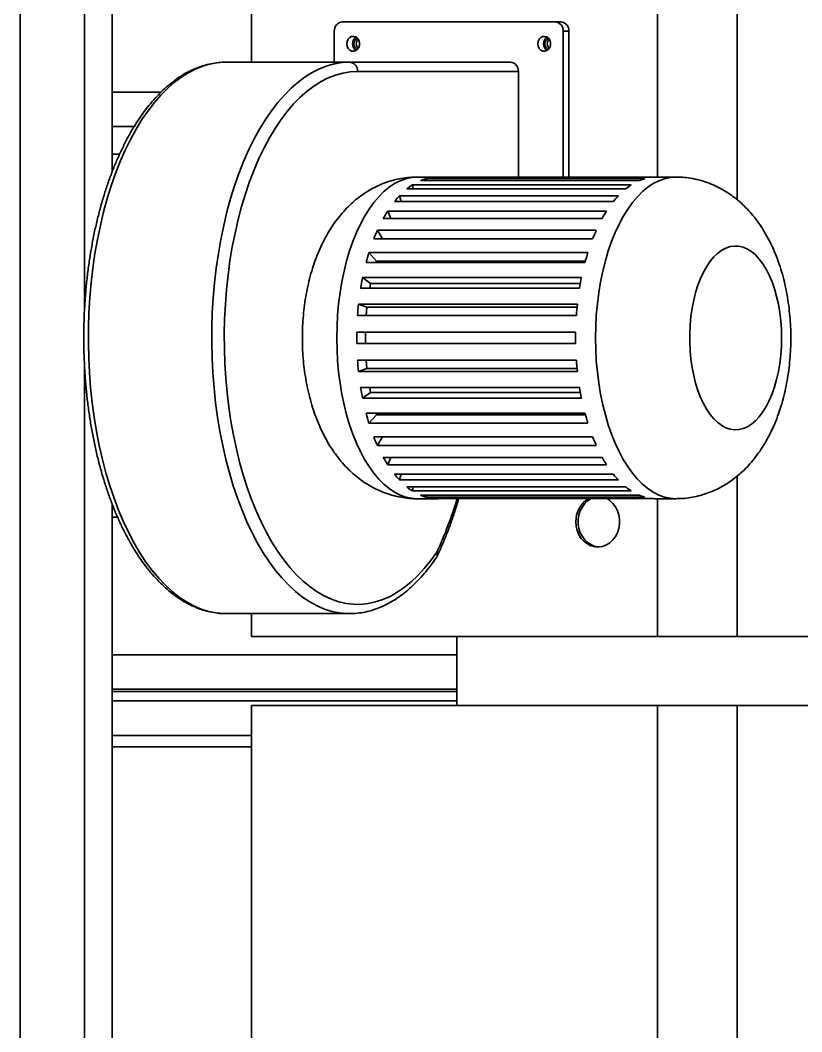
# Model space of a CAD drawing. Header units: millimetres. Extents: x -1052 to 3351, y 0 to 2015.
# Drawn here: x -368.07 to -363.04, y 1708.83 to 1715.34 of the extents above; entities that cross this region are included whole.
import ezdxf

# ---------------------------------------------------------------- set-up
doc = ezdxf.new("R2010")
doc.units = ezdxf.units.MM

msp = doc.modelspace()

# ---------------------------------------------------------------- linework, layer by layer
at = {"color": 7, "linetype": 'Continuous', "lineweight": 35}
for p, q in [((-368.0697, 1711.6371), (-368.0697, 1720.808)), ((-368.0697, 1711.6371), (-368.0697, 1720.808)), ((-367.6555, 1713.4831), (-367.6555, 1719.7642)), ((-367.6555, 1713.4831), (-367.6555, 1719.7642)), ((-367.478, 1714.6567), (-367.478, 1718.8837)), ((-367.478, 1714.6567), (-367.478, 1718.8837)), ((-366.5807, 1715.0709), (-366.5807, 1717.5855)), ((-366.5807, 1715.0709), (-366.5807, 1717.5855)), ((-363.9674, 1714.3313), (-363.9674, 1717.5855)), ((-363.9674, 1714.3313), (-363.9674, 1717.5855)), ((-363.4548, 1714.1858), (-363.4548, 1717.5855)), ((-363.4548, 1714.1858), (-363.4548, 1717.5855)), ((-365.9963, 1715.3297), (-364.6257, 1715.3297)), ((-365.9963, 1715.3297), (-364.6257, 1715.3297)), ((-364.6257, 1715.3297), (-364.5887, 1715.3297)), ((-364.6257, 1715.3297), (-364.5887, 1715.3297)), ((-366.0476, 1715.0709), (-366.0476, 1715.2706)), ((-366.0476, 1715.0709), (-366.0476, 1715.2706)), ((-364.5374, 1715.2706), (-364.5744, 1715.2706)), ((-364.5744, 1715.2706), (-364.5744, 1714.3306)), ((-364.5374, 1715.2706), (-364.5744, 1715.2706)), ((-364.5744, 1715.2706), (-364.5744, 1714.3306)), ((-364.5374, 1715.2706), (-364.5374, 1714.3306)), ((-364.5374, 1715.2706), (-364.5374, 1714.3306)), ((-366.7435, 1715.0709), (-365.9493, 1715.0709)), ((-366.7435, 1715.0709), (-365.9493, 1715.0709)), ((-365.9493, 1715.0709), (-364.9139, 1715.0709)), ((-365.9493, 1715.0709), (-364.9139, 1715.0709)), ((-364.8627, 1715.0117), (-365.8981, 1715.0117)), ((-364.8627, 1715.0117), (-365.8981, 1715.0117)), ((-364.8627, 1714.3306), (-364.8627, 1715.0117)), ((-364.8627, 1714.3306), (-364.8627, 1715.0117)), ((-367.478, 1714.8786), (-367.1621, 1714.8786)), ((-367.478, 1714.8786), (-367.1621, 1714.8786)), ((-367.336, 1714.6567), (-367.478, 1714.6567)), ((-367.478, 1714.6567), (-367.478, 1714.4792)), ((-367.336, 1714.6567), (-367.478, 1714.6567)), ((-367.478, 1714.6567), (-367.478, 1714.4792)), ((-367.478, 1714.4792), (-367.478, 1714.3644)), ((-367.4298, 1714.4792), (-367.478, 1714.4792)), ((-367.478, 1714.4792), (-367.478, 1714.3644)), ((-367.4298, 1714.4792), (-367.478, 1714.4792)), ((-365.3857, 1714.3313), (-365.5138, 1714.3313)), ((-365.3857, 1714.3313), (-365.5138, 1714.3313)), ((-364.0846, 1714.3085), (-365.4937, 1714.3085)), ((-364.0846, 1714.3085), (-365.4937, 1714.3085)), ((-365.4573, 1714.3213), (-364.0482, 1714.3213)), ((-365.4562, 1714.3085), (-365.4573, 1714.3213)), ((-365.4573, 1714.3213), (-364.0482, 1714.3213)), ((-365.4562, 1714.3085), (-365.4573, 1714.3213)), ((-363.9951, 1714.3306), (-365.4042, 1714.3306)), ((-363.9951, 1714.3306), (-365.4042, 1714.3306)), ((-363.8485, 1714.3313), (-363.9766, 1714.3313)), ((-363.8485, 1714.3313), (-363.9766, 1714.3313)), ((-364.1709, 1714.2556), (-365.58, 1714.2556)), ((-364.1709, 1714.2556), (-365.58, 1714.2556)), ((-365.5453, 1714.2809), (-364.1362, 1714.2809)), ((-365.5407, 1714.2556), (-365.5453, 1714.2809)), ((-365.5453, 1714.2809), (-364.1362, 1714.2809)), ((-365.5407, 1714.2556), (-365.5453, 1714.2809)), ((-365.6284, 1714.2105), (-364.2192, 1714.2105)), ((-365.6177, 1714.1735), (-365.6284, 1714.2105)), ((-365.6284, 1714.2105), (-364.2192, 1714.2105)), ((-365.6177, 1714.1735), (-365.6284, 1714.2105)), ((-365.7041, 1714.1123), (-364.295, 1714.1123)), ((-365.6841, 1714.0648), (-365.7041, 1714.1123)), ((-365.7041, 1714.1123), (-364.295, 1714.1123)), ((-365.6841, 1714.0648), (-365.7041, 1714.1123)), ((-364.2513, 1714.1735), (-365.6604, 1714.1735)), ((-364.2513, 1714.1735), (-365.6604, 1714.1735)), ((-364.3233, 1714.0648), (-365.7324, 1714.0648)), ((-364.3233, 1714.0648), (-365.7324, 1714.0648)), ((-365.7701, 1713.9893), (-364.361, 1713.9893)), ((-365.7364, 1713.9327), (-365.7701, 1713.9893)), ((-365.7701, 1713.9893), (-364.361, 1713.9893)), ((-365.7364, 1713.9327), (-365.7701, 1713.9893)), ((-364.3848, 1713.9327), (-365.7939, 1713.9327)), ((-364.3848, 1713.9327), (-365.7939, 1713.9327)), ((-365.8245, 1713.8453), (-364.4154, 1713.8453)), ((-365.7768, 1713.7901), (-365.8245, 1713.8453)), ((-365.8245, 1713.8453), (-364.4154, 1713.8453)), ((-365.7768, 1713.7901), (-365.8245, 1713.8453)), ((-365.7768, 1713.7901), (-365.7793, 1713.7812)), ((-365.7768, 1713.7901), (-365.7793, 1713.7812)), ((-364.4315, 1713.7901), (-365.7768, 1713.7901)), ((-364.4315, 1713.7901), (-365.7768, 1713.7901)), ((-364.4339, 1713.7812), (-365.843, 1713.7812)), ((-364.4339, 1713.7812), (-365.843, 1713.7812)), ((-365.8655, 1713.6845), (-364.4564, 1713.6845)), ((-365.8137, 1713.6468), (-365.8655, 1713.6845)), ((-365.8655, 1713.6845), (-364.4564, 1713.6845)), ((-365.8137, 1713.6468), (-365.8655, 1713.6845)), ((-364.4691, 1713.615), (-365.8782, 1713.615)), ((-364.4691, 1713.615), (-365.8782, 1713.615)), ((-365.8137, 1713.6468), (-365.8195, 1713.615)), ((-365.8137, 1713.6468), (-365.8195, 1713.615)), ((-364.4636, 1713.6468), (-365.8137, 1713.6468)), ((-364.4636, 1713.6468), (-365.8137, 1713.6468)), ((-365.892, 1713.512), (-364.4829, 1713.512)), ((-365.8377, 1713.4928), (-365.892, 1713.512)), ((-365.892, 1713.512), (-364.4829, 1713.512)), ((-365.8377, 1713.4928), (-365.892, 1713.512)), ((-365.8377, 1713.4928), (-365.8424, 1713.4391)), ((-365.8377, 1713.4928), (-365.8424, 1713.4391)), ((-364.4848, 1713.4928), (-365.8377, 1713.4928)), ((-364.4848, 1713.4928), (-365.8377, 1713.4928)), ((-364.4893, 1713.4391), (-365.8984, 1713.4391)), ((-364.4893, 1713.4391), (-365.8984, 1713.4391)), ((-365.9031, 1713.3328), (-364.494, 1713.3328)), ((-365.9031, 1713.3328), (-364.494, 1713.3328)), ((-365.8479, 1713.3328), (-365.8479, 1713.2589)), ((-365.8479, 1713.3328), (-365.8479, 1713.2589)), ((-364.494, 1713.2589), (-365.9031, 1713.2589)), ((-364.494, 1713.2589), (-365.9031, 1713.2589)), ((-365.8984, 1713.1526), (-364.4893, 1713.1526)), ((-365.8984, 1713.1526), (-364.4893, 1713.1526)), ((-365.8424, 1713.1526), (-365.8377, 1713.0989)), ((-365.8424, 1713.1526), (-365.8377, 1713.0989)), ((-367.6555, 1706.8268), (-367.6555, 1713.1079)), ((-367.6555, 1706.8268), (-367.6555, 1713.1079)), ((-365.8377, 1713.0989), (-365.892, 1713.0798)), ((-365.8377, 1713.0989), (-365.892, 1713.0798)), ((-364.4829, 1713.0798), (-365.892, 1713.0798)), ((-364.4829, 1713.0798), (-365.892, 1713.0798)), ((-365.8377, 1713.0989), (-364.4848, 1713.0989)), ((-365.8377, 1713.0989), (-364.4848, 1713.0989)), ((-365.8782, 1712.9767), (-364.4691, 1712.9767)), ((-365.8782, 1712.9767), (-364.4691, 1712.9767)), ((-365.8137, 1712.9449), (-365.8655, 1712.9072)), ((-365.8137, 1712.9449), (-365.8655, 1712.9072)), ((-365.8195, 1712.9767), (-365.8137, 1712.9449)), ((-365.8195, 1712.9767), (-365.8137, 1712.9449)), ((-365.8137, 1712.9449), (-364.4636, 1712.9449)), ((-365.8137, 1712.9449), (-364.4636, 1712.9449)), ((-364.4564, 1712.9072), (-365.8655, 1712.9072)), ((-364.4564, 1712.9072), (-365.8655, 1712.9072)), ((-365.843, 1712.8105), (-364.4339, 1712.8105)), ((-365.843, 1712.8105), (-364.4339, 1712.8105)), ((-365.7793, 1712.8105), (-365.7768, 1712.8016)), ((-365.7793, 1712.8105), (-365.7768, 1712.8016)), ((-365.7768, 1712.8016), (-365.8245, 1712.7464)), ((-365.7768, 1712.8016), (-365.8245, 1712.7464)), ((-364.4154, 1712.7464), (-365.8245, 1712.7464)), ((-364.4154, 1712.7464), (-365.8245, 1712.7464)), ((-365.7768, 1712.8016), (-364.4315, 1712.8016)), ((-365.7768, 1712.8016), (-364.4315, 1712.8016)), ((-365.7939, 1712.659), (-364.3848, 1712.659)), ((-365.7939, 1712.659), (-364.3848, 1712.659)), ((-365.7364, 1712.659), (-365.7701, 1712.6024)), ((-365.7364, 1712.659), (-365.7701, 1712.6024)), ((-364.361, 1712.6024), (-365.7701, 1712.6024)), ((-364.361, 1712.6024), (-365.7701, 1712.6024)), ((-365.7324, 1712.5269), (-364.3233, 1712.5269)), ((-365.7324, 1712.5269), (-364.3233, 1712.5269)), ((-365.6841, 1712.5269), (-365.7041, 1712.4794)), ((-365.6841, 1712.5269), (-365.7041, 1712.4794)), ((-364.295, 1712.4794), (-365.7041, 1712.4794)), ((-364.295, 1712.4794), (-365.7041, 1712.4794)), ((-365.6604, 1712.4182), (-364.2513, 1712.4182)), ((-365.6604, 1712.4182), (-364.2513, 1712.4182)), ((-365.6177, 1712.4182), (-365.6284, 1712.3812)), ((-365.6177, 1712.4182), (-365.6284, 1712.3812)), ((-364.2192, 1712.3812), (-365.6284, 1712.3812)), ((-364.2192, 1712.3812), (-365.6284, 1712.3812)), ((-363.4548, 1711.3729), (-363.4548, 1712.4059)), ((-363.4548, 1711.3729), (-363.4548, 1712.4059)), ((-365.58, 1712.3361), (-364.1709, 1712.3361)), ((-365.58, 1712.3361), (-364.1709, 1712.3361)), ((-365.5407, 1712.3361), (-365.5453, 1712.3108)), ((-365.5407, 1712.3361), (-365.5453, 1712.3108)), ((-364.1362, 1712.3108), (-365.5453, 1712.3108)), ((-364.1362, 1712.3108), (-365.5453, 1712.3108)), ((-367.478, 1707.708), (-367.478, 1712.2274)), ((-367.478, 1707.708), (-367.478, 1712.2274)), ((-365.5138, 1712.2604), (-365.3857, 1712.2604)), ((-365.5138, 1712.2604), (-365.3857, 1712.2604)), ((-365.4937, 1712.2832), (-364.0846, 1712.2832)), ((-365.4937, 1712.2832), (-364.0846, 1712.2832)), ((-365.4562, 1712.2832), (-365.4573, 1712.2704)), ((-365.4562, 1712.2832), (-365.4573, 1712.2704)), ((-364.0482, 1712.2704), (-365.4573, 1712.2704)), ((-364.0482, 1712.2704), (-365.4573, 1712.2704)), ((-365.4042, 1712.2611), (-363.9951, 1712.2611)), ((-365.4042, 1712.2611), (-363.9951, 1712.2611)), ((-363.9766, 1712.2604), (-363.8485, 1712.2604)), ((-363.9766, 1712.2604), (-363.8485, 1712.2604)), ((-363.9674, 1711.3729), (-363.9674, 1712.2604)), ((-363.9674, 1711.3729), (-363.9674, 1712.2604)), ((-367.4431, 1712.1421), (-367.478, 1712.1421)), ((-367.4431, 1712.1421), (-367.478, 1712.1421)), ((-368.0697, 1699.7835), (-368.0697, 1711.6371)), ((-368.0697, 1699.7835), (-368.0697, 1711.6371)), ((-366.7435, 1711.5208), (-365.9493, 1711.5208)), ((-366.7435, 1711.5208), (-365.9493, 1711.5208)), ((-366.5807, 1711.3729), (-366.5807, 1711.5208)), ((-366.5807, 1711.3729), (-366.5807, 1711.5208)), ((-363.9674, 1711.3729), (-366.5807, 1711.3729)), ((-363.9674, 1711.3729), (-366.5807, 1711.3729)), ((-365.2592, 1711.3729), (-365.2592, 1710.9292)), ((-365.2592, 1711.3729), (-365.2592, 1710.9292)), ((-363.4548, 1711.3729), (-363.9674, 1711.3729)), ((-363.4548, 1711.3729), (-363.9674, 1711.3729)), ((-361.9845, 1711.3729), (-363.4548, 1711.3729)), ((-361.9845, 1711.3729), (-363.4548, 1711.3729)), ((-365.2592, 1711.2546), (-367.478, 1711.2546)), ((-365.2592, 1711.2546), (-367.478, 1711.2546)), ((-365.2592, 1711.0342), (-367.478, 1711.0342)), ((-365.2592, 1711.0342), (-367.478, 1711.0342)), ((-365.2592, 1711.0194), (-367.478, 1711.0194)), ((-365.2592, 1711.0194), (-367.478, 1711.0194)), ((-365.2592, 1710.9587), (-367.478, 1710.9587)), ((-365.2592, 1710.9587), (-367.478, 1710.9587)), ((-366.5807, 1708.4146), (-366.5807, 1710.9292)), ((-366.5807, 1710.9292), (-363.9674, 1710.9292)), ((-366.5807, 1708.4146), (-366.5807, 1710.9292)), ((-366.5807, 1710.9292), (-363.9674, 1710.9292)), ((-363.9674, 1707.675), (-363.9674, 1710.9292)), ((-363.9674, 1710.9292), (-363.4548, 1710.9292)), ((-363.9674, 1707.675), (-363.9674, 1710.9292)), ((-363.9674, 1710.9292), (-363.4548, 1710.9292)), ((-363.4548, 1707.5295), (-363.4548, 1710.9292)), ((-363.4548, 1710.9292), (-361.9845, 1710.9292)), ((-363.4548, 1707.5295), (-363.4548, 1710.9292)), ((-363.4548, 1710.9292), (-361.9845, 1710.9292)), ((-366.5807, 1710.7369), (-367.478, 1710.7369)), ((-366.5807, 1710.7369), (-367.478, 1710.7369)), ((-366.5807, 1710.6629), (-367.478, 1710.6629)), ((-366.5807, 1710.6629), (-367.478, 1710.6629))]:
    msp.add_line(p, q, dxfattribs=at)
for points in [[(-365.9675, 1715.1892), (-365.9653, 1715.2048), (-365.9587, 1715.2187), (-365.9487, 1715.2295), (-365.9361, 1715.2358), (-365.9225, 1715.2371), (-365.9092, 1715.2332), (-365.8977, 1715.2246), (-365.8893, 1715.2121), (-365.8848, 1715.1971), (-365.8848, 1715.1813), (-365.8893, 1715.1663), (-365.8977, 1715.1538), (-365.9092, 1715.1452), (-365.9225, 1715.1413), (-365.9361, 1715.1426), (-365.9487, 1715.149), (-365.9587, 1715.1597), (-365.9653, 1715.1736), (-365.9675, 1715.1892)], [(-365.9675, 1715.1892), (-365.9653, 1715.2048), (-365.9587, 1715.2187), (-365.9487, 1715.2295), (-365.9361, 1715.2358), (-365.9225, 1715.2371), (-365.9092, 1715.2332), (-365.8977, 1715.2246), (-365.8893, 1715.2121), (-365.8848, 1715.1971), (-365.8848, 1715.1813), (-365.8893, 1715.1663), (-365.8977, 1715.1538), (-365.9092, 1715.1452), (-365.9225, 1715.1413), (-365.9361, 1715.1426), (-365.9487, 1715.149), (-365.9587, 1715.1597), (-365.9653, 1715.1736), (-365.9675, 1715.1892)], [(-364.7378, 1715.1892), (-364.7355, 1715.2048), (-364.729, 1715.2187), (-364.7189, 1715.2295), (-364.7063, 1715.2358), (-364.6927, 1715.2371), (-364.6794, 1715.2332), (-364.6679, 1715.2246), (-364.6595, 1715.2121), (-364.6551, 1715.1971), (-364.6551, 1715.1813), (-364.6595, 1715.1663), (-364.6679, 1715.1538), (-364.6794, 1715.1452), (-364.6927, 1715.1413), (-364.7063, 1715.1426), (-364.7189, 1715.149), (-364.729, 1715.1597), (-364.7355, 1715.1736), (-364.7378, 1715.1892)], [(-364.7378, 1715.1892), (-364.7355, 1715.2048), (-364.729, 1715.2187), (-364.7189, 1715.2295), (-364.7063, 1715.2358), (-364.6927, 1715.2371), (-364.6794, 1715.2332), (-364.6679, 1715.2246), (-364.6595, 1715.2121), (-364.6551, 1715.1971), (-364.6551, 1715.1813), (-364.6595, 1715.1663), (-364.6679, 1715.1538), (-364.6794, 1715.1452), (-364.6927, 1715.1413), (-364.7063, 1715.1426), (-364.7189, 1715.149), (-364.729, 1715.1597), (-364.7355, 1715.1736), (-364.7378, 1715.1892)], [(-366.7435, 1715.0709), (-366.7921, 1715.0682), (-366.8406, 1715.0602), (-366.8888, 1715.047), (-366.9365, 1715.0284), (-366.9836, 1715.0047), (-367.0301, 1714.9758), (-367.0756, 1714.9419), (-367.1202, 1714.9031), (-367.1636, 1714.8594), (-367.2058, 1714.8111), (-367.2466, 1714.7582), (-367.2859, 1714.7009), (-367.3236, 1714.6394), (-367.3595, 1714.5738), (-367.3935, 1714.5045), (-367.4257, 1714.4315), (-367.4557, 1714.3551), (-367.4837, 1714.2755), (-367.5094, 1714.1929), (-367.5328, 1714.1077), (-367.5538, 1714.0201), (-367.5724, 1713.9302), (-367.5886, 1713.8385), (-367.6022, 1713.7452), (-367.6132, 1713.6504), (-367.6216, 1713.5547), (-367.6273, 1713.4581), (-367.6305, 1713.3611), (-367.6309, 1713.2639), (-367.6287, 1713.1667), (-367.6238, 1713.07), (-367.6163, 1712.9739), (-367.6062, 1712.8788), (-367.5935, 1712.7849), (-367.5782, 1712.6926), (-367.5605, 1712.6021), (-367.5402, 1712.5137), (-367.5176, 1712.4276), (-367.4927, 1712.3441), (-367.4655, 1712.2635), (-367.4362, 1712.186), (-367.4047, 1712.1118), (-367.3713, 1712.0412), (-367.336, 1711.9743), (-367.299, 1711.9114), (-367.2602, 1711.8526), (-367.2199, 1711.7982), (-367.1782, 1711.7483), (-367.1352, 1711.703), (-367.091, 1711.6625), (-367.0458, 1711.6269), (-366.9996, 1711.5963), (-366.9527, 1711.5708), (-366.9051, 1711.5505), (-366.8571, 1711.5354), (-366.8087, 1711.5256), (-366.7602, 1711.5211), (-366.7435, 1711.5208)], [(-366.7435, 1715.0709), (-366.7921, 1715.0682), (-366.8406, 1715.0602), (-366.8888, 1715.047), (-366.9365, 1715.0284), (-366.9836, 1715.0047), (-367.0301, 1714.9758), (-367.0756, 1714.9419), (-367.1202, 1714.9031), (-367.1636, 1714.8594), (-367.2058, 1714.8111), (-367.2466, 1714.7582), (-367.2859, 1714.7009), (-367.3236, 1714.6394), (-367.3595, 1714.5738), (-367.3935, 1714.5045), (-367.4257, 1714.4315), (-367.4557, 1714.3551), (-367.4837, 1714.2755), (-367.5094, 1714.1929), (-367.5328, 1714.1077), (-367.5538, 1714.0201), (-367.5724, 1713.9302), (-367.5886, 1713.8385), (-367.6022, 1713.7452), (-367.6132, 1713.6504), (-367.6216, 1713.5547), (-367.6273, 1713.4581), (-367.6305, 1713.3611), (-367.6309, 1713.2639), (-367.6287, 1713.1667), (-367.6238, 1713.07), (-367.6163, 1712.9739), (-367.6062, 1712.8788), (-367.5935, 1712.7849), (-367.5782, 1712.6926), (-367.5605, 1712.6021), (-367.5402, 1712.5137), (-367.5176, 1712.4276), (-367.4927, 1712.3441), (-367.4655, 1712.2635), (-367.4362, 1712.186), (-367.4047, 1712.1118), (-367.3713, 1712.0412), (-367.336, 1711.9743), (-367.299, 1711.9114), (-367.2602, 1711.8526), (-367.2199, 1711.7982), (-367.1782, 1711.7483), (-367.1352, 1711.703), (-367.091, 1711.6625), (-367.0458, 1711.6269), (-366.9996, 1711.5963), (-366.9527, 1711.5708), (-366.9051, 1711.5505), (-366.8571, 1711.5354), (-366.8087, 1711.5256), (-366.7602, 1711.5211), (-366.7435, 1711.5208)], [(-365.9504, 1711.5208), (-365.966, 1711.5211), (-366.0145, 1711.5256), (-366.0629, 1711.5354), (-366.1109, 1711.5505), (-366.1585, 1711.5708), (-366.2054, 1711.5963), (-366.2515, 1711.6269), (-366.2968, 1711.6625), (-366.341, 1711.703), (-366.384, 1711.7483), (-366.4257, 1711.7982), (-366.466, 1711.8526), (-366.5047, 1711.9114), (-366.5418, 1711.9743), (-366.5771, 1712.0412), (-366.6105, 1712.1118), (-366.6419, 1712.186), (-366.6713, 1712.2635), (-366.6985, 1712.3441), (-366.7234, 1712.4276), (-366.746, 1712.5137), (-366.7662, 1712.6021), (-366.784, 1712.6926), (-366.7993, 1712.7849), (-366.812, 1712.8788), (-366.8221, 1712.9739), (-366.8296, 1713.07), (-366.8345, 1713.1667), (-366.8367, 1713.2639), (-366.8362, 1713.3611), (-366.8331, 1713.4581), (-366.8273, 1713.5547), (-366.8189, 1713.6504), (-366.8079, 1713.7452), (-366.7943, 1713.8385), (-366.7782, 1713.9302), (-366.7596, 1714.0201), (-366.7386, 1714.1077), (-366.7151, 1714.1929), (-366.6894, 1714.2755), (-366.6615, 1714.3551), (-366.6314, 1714.4315), (-366.5993, 1714.5045), (-366.5652, 1714.5738), (-366.5293, 1714.6394), (-366.4917, 1714.7009), (-366.4524, 1714.7582), (-366.4116, 1714.8111), (-366.3694, 1714.8594), (-366.326, 1714.9031), (-366.2814, 1714.9419), (-366.2358, 1714.9758), (-366.1894, 1715.0047), (-366.1423, 1715.0284), (-366.0945, 1715.047), (-366.0464, 1715.0602), (-365.9979, 1715.0682), (-365.9493, 1715.0709)], [(-365.9504, 1711.5208), (-365.966, 1711.5211), (-366.0145, 1711.5256), (-366.0629, 1711.5354), (-366.1109, 1711.5505), (-366.1585, 1711.5708), (-366.2054, 1711.5963), (-366.2515, 1711.6269), (-366.2968, 1711.6625), (-366.341, 1711.703), (-366.384, 1711.7483), (-366.4257, 1711.7982), (-366.466, 1711.8526), (-366.5047, 1711.9114), (-366.5418, 1711.9743), (-366.5771, 1712.0412), (-366.6105, 1712.1118), (-366.6419, 1712.186), (-366.6713, 1712.2635), (-366.6985, 1712.3441), (-366.7234, 1712.4276), (-366.746, 1712.5137), (-366.7662, 1712.6021), (-366.784, 1712.6926), (-366.7993, 1712.7849), (-366.812, 1712.8788), (-366.8221, 1712.9739), (-366.8296, 1713.07), (-366.8345, 1713.1667), (-366.8367, 1713.2639), (-366.8362, 1713.3611), (-366.8331, 1713.4581), (-366.8273, 1713.5547), (-366.8189, 1713.6504), (-366.8079, 1713.7452), (-366.7943, 1713.8385), (-366.7782, 1713.9302), (-366.7596, 1714.0201), (-366.7386, 1714.1077), (-366.7151, 1714.1929), (-366.6894, 1714.2755), (-366.6615, 1714.3551), (-366.6314, 1714.4315), (-366.5993, 1714.5045), (-366.5652, 1714.5738), (-366.5293, 1714.6394), (-366.4917, 1714.7009), (-366.4524, 1714.7582), (-366.4116, 1714.8111), (-366.3694, 1714.8594), (-366.326, 1714.9031), (-366.2814, 1714.9419), (-366.2358, 1714.9758), (-366.1894, 1715.0047), (-366.1423, 1715.0284), (-366.0945, 1715.047), (-366.0464, 1715.0602), (-365.9979, 1715.0682), (-365.9493, 1715.0709)], [(-365.8981, 1715.0117), (-365.9457, 1715.0091), (-365.9932, 1715.0011), (-366.0404, 1714.9879), (-366.0872, 1714.9695), (-366.1333, 1714.9459), (-366.1788, 1714.9173), (-366.2234, 1714.8836), (-366.2669, 1714.845), (-366.3094, 1714.8017), (-366.3505, 1714.7537), (-366.3903, 1714.7012), (-366.4286, 1714.6444), (-366.4652, 1714.5834), (-366.5001, 1714.5184), (-366.5331, 1714.4497), (-366.5641, 1714.3774), (-366.5931, 1714.3018), (-366.62, 1714.223), (-366.6446, 1714.1415), (-366.6669, 1714.0573), (-366.6869, 1713.9707), (-366.7044, 1713.8821), (-366.7194, 1713.7916), (-366.7319, 1713.6997), (-366.7418, 1713.6064), (-366.7492, 1713.5123), (-366.7539, 1713.4174), (-366.7559, 1713.3222), (-366.7553, 1713.2269), (-366.7521, 1713.1318), (-366.7462, 1713.0373), (-366.7377, 1712.9435), (-366.7266, 1712.8508), (-366.713, 1712.7595), (-366.6969, 1712.6698), (-366.6783, 1712.5821), (-366.6572, 1712.4965), (-366.6339, 1712.4135), (-366.6082, 1712.3331), (-366.5804, 1712.2557), (-366.5505, 1712.1816), (-366.5185, 1712.1108), (-366.4847, 1712.0438), (-366.449, 1711.9806), (-366.4117, 1711.9214), (-366.3727, 1711.8665), (-366.3323, 1711.816), (-366.2906, 1711.7701), (-366.2476, 1711.7288), (-366.2035, 1711.6924), (-366.1586, 1711.661), (-366.1128, 1711.6346), (-366.0663, 1711.6133), (-366.0194, 1711.5972), (-365.972, 1711.5864), (-365.9244, 1711.5808), (-365.8768, 1711.5805), (-365.8292, 1711.5855), (-365.7818, 1711.5958), (-365.7348, 1711.6114), (-365.6883, 1711.6321), (-365.6424, 1711.6579), (-365.5974, 1711.6889), (-365.5532, 1711.7247), (-365.5101, 1711.7655), (-365.4682, 1711.8109), (-365.4277, 1711.8609), (-365.3886, 1711.9154)], [(-365.8981, 1715.0117), (-365.9457, 1715.0091), (-365.9932, 1715.0011), (-366.0404, 1714.9879), (-366.0872, 1714.9695), (-366.1333, 1714.9459), (-366.1788, 1714.9173), (-366.2234, 1714.8836), (-366.2669, 1714.845), (-366.3094, 1714.8017), (-366.3505, 1714.7537), (-366.3903, 1714.7012), (-366.4286, 1714.6444), (-366.4652, 1714.5834), (-366.5001, 1714.5184), (-366.5331, 1714.4497), (-366.5641, 1714.3774), (-366.5931, 1714.3018), (-366.62, 1714.223), (-366.6446, 1714.1415), (-366.6669, 1714.0573), (-366.6869, 1713.9707), (-366.7044, 1713.8821), (-366.7194, 1713.7916), (-366.7319, 1713.6997), (-366.7418, 1713.6064), (-366.7492, 1713.5123), (-366.7539, 1713.4174), (-366.7559, 1713.3222), (-366.7553, 1713.2269), (-366.7521, 1713.1318), (-366.7462, 1713.0373), (-366.7377, 1712.9435), (-366.7266, 1712.8508), (-366.713, 1712.7595), (-366.6969, 1712.6698), (-366.6783, 1712.5821), (-366.6572, 1712.4965), (-366.6339, 1712.4135), (-366.6082, 1712.3331), (-366.5804, 1712.2557), (-366.5505, 1712.1816), (-366.5185, 1712.1108), (-366.4847, 1712.0438), (-366.449, 1711.9806), (-366.4117, 1711.9214), (-366.3727, 1711.8665), (-366.3323, 1711.816), (-366.2906, 1711.7701), (-366.2476, 1711.7288), (-366.2035, 1711.6924), (-366.1586, 1711.661), (-366.1128, 1711.6346), (-366.0663, 1711.6133), (-366.0194, 1711.5972), (-365.972, 1711.5864), (-365.9244, 1711.5808), (-365.8768, 1711.5805), (-365.8292, 1711.5855), (-365.7818, 1711.5958), (-365.7348, 1711.6114), (-365.6883, 1711.6321), (-365.6424, 1711.6579), (-365.5974, 1711.6889), (-365.5532, 1711.7247), (-365.5101, 1711.7655), (-365.4682, 1711.8109), (-365.4277, 1711.8609), (-365.3886, 1711.9154)], [(-365.5138, 1714.3313), (-365.5507, 1714.3286), (-365.5875, 1714.3207), (-365.6238, 1714.3076), (-365.6596, 1714.2893), (-365.6947, 1714.266), (-365.7288, 1714.2377), (-365.7619, 1714.2046), (-365.7937, 1714.1669), (-365.824, 1714.1248), (-365.8528, 1714.0784), (-365.8799, 1714.028), (-365.905, 1713.9739), (-365.9282, 1713.9164), (-365.9493, 1713.8556), (-365.9682, 1713.7921), (-365.9847, 1713.726), (-365.9989, 1713.6577), (-366.0105, 1713.5876), (-366.0197, 1713.516), (-366.0262, 1713.4432), (-366.0302, 1713.3697), (-366.0315, 1713.2959), (-366.0302, 1713.222), (-366.0262, 1713.1485), (-366.0197, 1713.0758), (-366.0105, 1713.0041), (-365.9989, 1712.934), (-365.9847, 1712.8657), (-365.9682, 1712.7996), (-365.9493, 1712.7361), (-365.9282, 1712.6753), (-365.905, 1712.6178), (-365.8799, 1712.5637), (-365.8528, 1712.5133), (-365.824, 1712.467), (-365.7937, 1712.4248), (-365.7619, 1712.3871), (-365.7288, 1712.354), (-365.6947, 1712.3257), (-365.6596, 1712.3024), (-365.6238, 1712.2841), (-365.5875, 1712.271), (-365.5507, 1712.2631), (-365.5138, 1712.2604)], [(-365.5138, 1714.3313), (-365.5507, 1714.3286), (-365.5875, 1714.3207), (-365.6238, 1714.3076), (-365.6596, 1714.2893), (-365.6947, 1714.266), (-365.7288, 1714.2377), (-365.7619, 1714.2046), (-365.7937, 1714.1669), (-365.824, 1714.1248), (-365.8528, 1714.0784), (-365.8799, 1714.028), (-365.905, 1713.9739), (-365.9282, 1713.9164), (-365.9493, 1713.8556), (-365.9682, 1713.7921), (-365.9847, 1713.726), (-365.9989, 1713.6577), (-366.0105, 1713.5876), (-366.0197, 1713.516), (-366.0262, 1713.4432), (-366.0302, 1713.3697), (-366.0315, 1713.2959), (-366.0302, 1713.222), (-366.0262, 1713.1485), (-366.0197, 1713.0758), (-366.0105, 1713.0041), (-365.9989, 1712.934), (-365.9847, 1712.8657), (-365.9682, 1712.7996), (-365.9493, 1712.7361), (-365.9282, 1712.6753), (-365.905, 1712.6178), (-365.8799, 1712.5637), (-365.8528, 1712.5133), (-365.824, 1712.467), (-365.7937, 1712.4248), (-365.7619, 1712.3871), (-365.7288, 1712.354), (-365.6947, 1712.3257), (-365.6596, 1712.3024), (-365.6238, 1712.2841), (-365.5875, 1712.271), (-365.5507, 1712.2631), (-365.5138, 1712.2604)], [(-363.8484, 1712.2604), (-363.8485, 1712.2604), (-363.8854, 1712.2631), (-363.9221, 1712.271), (-363.9585, 1712.2841), (-363.9943, 1712.3024), (-364.0294, 1712.3257), (-364.0635, 1712.354), (-364.0966, 1712.3871), (-364.1284, 1712.4248), (-364.1587, 1712.467), (-364.1875, 1712.5133), (-364.2145, 1712.5637), (-364.2397, 1712.6178), (-364.2629, 1712.6753), (-364.284, 1712.7361), (-364.3029, 1712.7996), (-364.3194, 1712.8657), (-364.3335, 1712.934), (-364.3452, 1713.0041), (-364.3544, 1713.0758), (-364.3609, 1713.1485), (-364.3649, 1713.222), (-364.3662, 1713.2959), (-364.3649, 1713.3697), (-364.3609, 1713.4432), (-364.3544, 1713.516), (-364.3452, 1713.5876), (-364.3335, 1713.6577), (-364.3194, 1713.726), (-364.3029, 1713.7921), (-364.284, 1713.8556), (-364.2629, 1713.9164), (-364.2397, 1713.9739), (-364.2145, 1714.028), (-364.1875, 1714.0784), (-364.1587, 1714.1248), (-364.1284, 1714.1669), (-364.0966, 1714.2046), (-364.0635, 1714.2377), (-364.0294, 1714.266), (-363.9943, 1714.2893), (-363.9585, 1714.3076), (-363.9221, 1714.3207), (-363.8854, 1714.3286), (-363.8485, 1714.3313)], [(-363.8484, 1712.2604), (-363.8485, 1712.2604), (-363.8854, 1712.2631), (-363.9221, 1712.271), (-363.9585, 1712.2841), (-363.9943, 1712.3024), (-364.0294, 1712.3257), (-364.0635, 1712.354), (-364.0966, 1712.3871), (-364.1284, 1712.4248), (-364.1587, 1712.467), (-364.1875, 1712.5133), (-364.2145, 1712.5637), (-364.2397, 1712.6178), (-364.2629, 1712.6753), (-364.284, 1712.7361), (-364.3029, 1712.7996), (-364.3194, 1712.8657), (-364.3335, 1712.934), (-364.3452, 1713.0041), (-364.3544, 1713.0758), (-364.3609, 1713.1485), (-364.3649, 1713.222), (-364.3662, 1713.2959), (-364.3649, 1713.3697), (-364.3609, 1713.4432), (-364.3544, 1713.516), (-364.3452, 1713.5876), (-364.3335, 1713.6577), (-364.3194, 1713.726), (-364.3029, 1713.7921), (-364.284, 1713.8556), (-364.2629, 1713.9164), (-364.2397, 1713.9739), (-364.2145, 1714.028), (-364.1875, 1714.0784), (-364.1587, 1714.1248), (-364.1284, 1714.1669), (-364.0966, 1714.2046), (-364.0635, 1714.2377), (-364.0294, 1714.266), (-363.9943, 1714.2893), (-363.9585, 1714.3076), (-363.9221, 1714.3207), (-363.8854, 1714.3286), (-363.8485, 1714.3313)], [(-363.1683, 1713.2959), (-363.1696, 1713.3513), (-363.1735, 1713.4062), (-363.18, 1713.4601), (-363.1889, 1713.5126), (-363.2003, 1713.5632), (-363.2139, 1713.6115), (-363.2298, 1713.657), (-363.2478, 1713.6993), (-363.2676, 1713.738), (-363.2892, 1713.7729), (-363.3123, 1713.8036), (-363.3367, 1713.8298), (-363.3623, 1713.8513), (-363.3887, 1713.868), (-363.4158, 1713.8796), (-363.4434, 1713.8861), (-363.4711, 1713.8874), (-363.4988, 1713.8835), (-363.5261, 1713.8744), (-363.5529, 1713.8603), (-363.579, 1713.8412), (-363.604, 1713.8173), (-363.6278, 1713.7888), (-363.6502, 1713.756), (-363.6709, 1713.7191), (-363.6898, 1713.6785), (-363.7067, 1713.6346), (-363.7215, 1713.5877), (-363.734, 1713.5382), (-363.7442, 1713.4866), (-363.7519, 1713.4333), (-363.7571, 1713.3788), (-363.7597, 1713.3236), (-363.7597, 1713.2681), (-363.7571, 1713.2129), (-363.7519, 1713.1584), (-363.7442, 1713.1051), (-363.734, 1713.0535), (-363.7215, 1713.004), (-363.7067, 1712.9571), (-363.6898, 1712.9132), (-363.6709, 1712.8726), (-363.6502, 1712.8357), (-363.6278, 1712.8029), (-363.604, 1712.7745), (-363.579, 1712.7506), (-363.5529, 1712.7314), (-363.5261, 1712.7173), (-363.4988, 1712.7082), (-363.4711, 1712.7043), (-363.4434, 1712.7056), (-363.4158, 1712.7121), (-363.3887, 1712.7237), (-363.3623, 1712.7404), (-363.3367, 1712.7619), (-363.3123, 1712.7881), (-363.2892, 1712.8188), (-363.2676, 1712.8537), (-363.2478, 1712.8924), (-363.2298, 1712.9348), (-363.2139, 1712.9802), (-363.2003, 1713.0285), (-363.1889, 1713.0791), (-363.18, 1713.1316), (-363.1735, 1713.1855), (-363.1696, 1713.2405), (-363.1683, 1713.2959)], [(-363.1683, 1713.2959), (-363.1696, 1713.3513), (-363.1735, 1713.4062), (-363.18, 1713.4601), (-363.1889, 1713.5126), (-363.2003, 1713.5632), (-363.2139, 1713.6115), (-363.2298, 1713.657), (-363.2478, 1713.6993), (-363.2676, 1713.738), (-363.2892, 1713.7729), (-363.3123, 1713.8036), (-363.3367, 1713.8298), (-363.3623, 1713.8513), (-363.3887, 1713.868), (-363.4158, 1713.8796), (-363.4434, 1713.8861), (-363.4711, 1713.8874), (-363.4988, 1713.8835), (-363.5261, 1713.8744), (-363.5529, 1713.8603), (-363.579, 1713.8412), (-363.604, 1713.8173), (-363.6278, 1713.7888), (-363.6502, 1713.756), (-363.6709, 1713.7191), (-363.6898, 1713.6785), (-363.7067, 1713.6346), (-363.7215, 1713.5877), (-363.734, 1713.5382), (-363.7442, 1713.4866), (-363.7519, 1713.4333), (-363.7571, 1713.3788), (-363.7597, 1713.3236), (-363.7597, 1713.2681), (-363.7571, 1713.2129), (-363.7519, 1713.1584), (-363.7442, 1713.1051), (-363.734, 1713.0535), (-363.7215, 1713.004), (-363.7067, 1712.9571), (-363.6898, 1712.9132), (-363.6709, 1712.8726), (-363.6502, 1712.8357), (-363.6278, 1712.8029), (-363.604, 1712.7745), (-363.579, 1712.7506), (-363.5529, 1712.7314), (-363.5261, 1712.7173), (-363.4988, 1712.7082), (-363.4711, 1712.7043), (-363.4434, 1712.7056), (-363.4158, 1712.7121), (-363.3887, 1712.7237), (-363.3623, 1712.7404), (-363.3367, 1712.7619), (-363.3123, 1712.7881), (-363.2892, 1712.8188), (-363.2676, 1712.8537), (-363.2478, 1712.8924), (-363.2298, 1712.9348), (-363.2139, 1712.9802), (-363.2003, 1713.0285), (-363.1889, 1713.0791), (-363.18, 1713.1316), (-363.1735, 1713.1855), (-363.1696, 1713.2405), (-363.1683, 1713.2959)], [(-364.4926, 1712.1125), (-364.4904, 1712.0835), (-364.4836, 1712.0553), (-364.4727, 1712.0291), (-364.4578, 1712.0055), (-364.4396, 1711.9853), (-364.4185, 1711.9692), (-364.3952, 1711.9578), (-364.3706, 1711.9513), (-364.3454, 1711.95), (-364.3203, 1711.9539), (-364.2963, 1711.9629), (-364.2741, 1711.9767), (-364.2543, 1711.9949), (-364.2377, 1712.0169), (-364.2247, 1712.0419), (-364.2159, 1712.0692), (-364.2114, 1712.0979), (-364.2114, 1712.1271), (-364.2159, 1712.1558), (-364.2247, 1712.1831), (-364.2377, 1712.2081), (-364.2543, 1712.2301), (-364.2741, 1712.2483), (-364.2943, 1712.2611)], [(-364.4926, 1712.1125), (-364.4904, 1712.0835), (-364.4836, 1712.0553), (-364.4727, 1712.0291), (-364.4578, 1712.0055), (-364.4396, 1711.9853), (-364.4185, 1711.9692), (-364.3952, 1711.9578), (-364.3706, 1711.9513), (-364.3454, 1711.95), (-364.3203, 1711.9539), (-364.2963, 1711.9629), (-364.2741, 1711.9767), (-364.2543, 1711.9949), (-364.2377, 1712.0169), (-364.2247, 1712.0419), (-364.2159, 1712.0692), (-364.2114, 1712.0979), (-364.2114, 1712.1271), (-364.2159, 1712.1558), (-364.2247, 1712.1831), (-364.2377, 1712.2081), (-364.2543, 1712.2301), (-364.2741, 1712.2483), (-364.2943, 1712.2611)], [(-364.3443, 1711.95), (-364.3683, 1711.9539), (-364.3923, 1711.9629), (-364.4145, 1711.9767), (-364.4343, 1711.9949), (-364.4509, 1712.0169), (-364.4639, 1712.0419), (-364.4727, 1712.0692), (-364.4773, 1712.0979), (-364.4773, 1712.1271), (-364.4727, 1712.1558), (-364.4639, 1712.1831), (-364.4509, 1712.2081), (-364.4343, 1712.2301), (-364.4145, 1712.2483), (-364.3943, 1712.2611)], [(-364.3443, 1711.95), (-364.3683, 1711.9539), (-364.3923, 1711.9629), (-364.4145, 1711.9767), (-364.4343, 1711.9949), (-364.4509, 1712.0169), (-364.4639, 1712.0419), (-364.4727, 1712.0692), (-364.4773, 1712.0979), (-364.4773, 1712.1271), (-364.4727, 1712.1558), (-364.4639, 1712.1831), (-364.4509, 1712.2081), (-364.4343, 1712.2301), (-364.4145, 1712.2483), (-364.3943, 1712.2611)]]:
    msp.add_lwpolyline(points, dxfattribs=at)
for centre, radius, start, end in [((-365.9921, 1715.2743), 0.0556, 94.4017, 183.81076), ((-365.9921, 1715.2743), 0.0556, 94.4017, 183.81076), ((-364.6299, 1715.2743), 0.0556, 356.18978, 85.59776), ((-364.6299, 1715.2743), 0.0556, 356.18978, 85.59776), ((-364.593, 1715.2743), 0.0556, 356.18978, 85.59776), ((-364.593, 1715.2743), 0.0556, 356.18978, 85.59776), ((-365.8819, 1715.1908), 0.0487, 121.58319, 181.91913), ((-365.8819, 1715.1908), 0.0487, 121.58319, 181.91913), ((-365.8831, 1715.1892), 0.0384, 112.49311, 247.50689), ((-365.8831, 1715.1892), 0.0384, 112.49311, 247.50689), ((-365.8666, 1715.1892), 0.0398, 131.74876, 228.25124), ((-365.8666, 1715.1892), 0.0398, 131.74876, 228.25124), ((-364.6522, 1715.1908), 0.0486, 121.58324, 181.9209), ((-364.6522, 1715.1908), 0.0486, 121.58324, 181.9209), ((-364.6534, 1715.1892), 0.0384, 112.488, 247.512), ((-364.6534, 1715.1892), 0.0384, 112.488, 247.512), ((-364.6369, 1715.1892), 0.0398, 131.74659, 228.25341), ((-364.6369, 1715.1892), 0.0398, 131.74659, 228.25341), ((-365.8819, 1715.1876), 0.0486, 178.06891, 238.43268), ((-365.8819, 1715.1876), 0.0486, 178.06891, 238.43268), ((-364.6522, 1715.1876), 0.0486, 178.06713, 238.43264), ((-364.6522, 1715.1876), 0.0486, 178.06713, 238.43264), ((-365.9536, 1715.0154), 0.0556, 356.18601, 85.59815), ((-365.9536, 1715.0154), 0.0556, 356.18601, 85.59815), ((-364.9182, 1715.0154), 0.0556, 356.18601, 85.59815), ((-364.9182, 1715.0154), 0.0556, 356.18601, 85.59815), ((-365.3775, 1714.0368), 0.2955, 105.6754, 113.16868), ((-365.3775, 1714.0368), 0.2955, 105.6754, 113.16868), ((-365.3857, 1714.0731), 0.2582, 85.89329, 94.10671), ((-365.3857, 1714.0731), 0.2582, 85.89329, 94.10671), ((-363.9684, 1714.0369), 0.2954, 105.6747, 113.16937), ((-363.9684, 1714.0369), 0.2954, 105.6747, 113.16937), ((-363.9765, 1714.0718), 0.2595, 90.01105, 94.09634), ((-363.9765, 1714.0718), 0.2595, 90.01105, 94.09634), ((-365.3234, 1713.9396), 0.407, 123.02646, 129.08013), ((-365.3234, 1713.9396), 0.407, 123.02646, 129.08013), ((-363.9145, 1713.9398), 0.4068, 123.02541, 129.08257), ((-363.9145, 1713.9398), 0.4068, 123.02541, 129.08257), ((-365.1922, 1713.8004), 0.5987, 136.76546, 141.44864), ((-365.1922, 1713.8004), 0.5987, 136.76546, 141.44864), ((-363.7831, 1713.8004), 0.5987, 136.76546, 141.44864), ((-363.7831, 1713.8004), 0.5987, 136.76546, 141.44864), ((-364.9751, 1713.6457), 0.8655, 147.37805, 151.04198), ((-364.9751, 1713.6457), 0.8655, 147.37805, 151.04198), ((-363.5658, 1713.6456), 0.8658, 147.37777, 151.04069), ((-363.5658, 1713.6456), 0.8658, 147.37777, 151.04069), ((-364.6843, 1713.5004), 1.1908, 155.76071, 158.71723), ((-364.6843, 1713.5004), 1.1908, 155.76071, 158.71723), ((-363.2746, 1713.5002), 1.1915, 155.7623, 158.71715), ((-363.2746, 1713.5002), 1.1915, 155.7623, 158.71715), ((-364.3799, 1713.3935), 1.5136, 162.63572, 165.15957), ((-364.3799, 1713.3935), 1.5136, 162.63572, 165.15957), ((-362.9703, 1713.3934), 1.5141, 162.63692, 165.15983), ((-362.9703, 1713.3934), 1.5141, 162.63692, 165.15983), ((-364.0977, 1713.3269), 1.8037, 168.56347, 170.80764), ((-364.0977, 1713.3269), 1.8037, 168.56347, 170.80764), ((-362.6913, 1713.3274), 1.8009, 168.56246, 170.81007), ((-362.6913, 1713.3274), 1.8009, 168.56246, 170.81007), ((-363.902, 1713.2998), 2.0013, 173.91428, 176.00762), ((-363.902, 1713.2998), 2.0013, 173.91428, 176.00762), ((-362.492, 1713.2997), 2.0022, 173.91543, 176.00785), ((-362.492, 1713.2997), 2.0022, 173.91543, 176.00785), ((-363.8339, 1713.2959), 2.0695, 178.9761, 181.0239), ((-363.8339, 1713.2959), 2.0695, 178.9761, 181.0239), ((-362.423, 1713.2959), 2.0713, 178.97701, 181.02299), ((-362.423, 1713.2959), 2.0713, 178.97701, 181.02299), ((-363.9022, 1713.2919), 2.001, 183.99194, 186.08567), ((-363.9022, 1713.2919), 2.001, 183.99194, 186.08567), ((-362.4923, 1713.2919), 2.0019, 183.99172, 186.08452), ((-362.4923, 1713.2919), 2.0019, 183.99172, 186.08452), ((-364.0966, 1713.265), 1.8047, 189.19304, 191.43584), ((-364.0966, 1713.265), 1.8047, 189.19304, 191.43584), ((-362.6902, 1713.2645), 1.802, 189.19062, 191.43686), ((-362.6902, 1713.2645), 1.802, 189.19062, 191.43686), ((-364.3768, 1713.199), 1.5168, 194.84309, 197.36162), ((-364.3768, 1713.199), 1.5168, 194.84309, 197.36162), ((-362.9672, 1713.1992), 1.5173, 194.84283, 197.36042), ((-362.9672, 1713.1992), 1.5173, 194.84283, 197.36042), ((-364.6889, 1713.0893), 1.1858, 201.27655, 204.24551), ((-364.6889, 1713.0893), 1.1858, 201.27655, 204.24551), ((-363.2792, 1713.0896), 1.1865, 201.27662, 204.24392), ((-363.2792, 1713.0896), 1.1865, 201.27662, 204.24392), ((-364.9727, 1712.9474), 0.8683, 208.96388, 212.61609), ((-364.9727, 1712.9474), 0.8683, 208.96388, 212.61609), ((-363.5634, 1712.9476), 0.8686, 208.96517, 212.61637), ((-363.5634, 1712.9476), 0.8686, 208.96517, 212.61637), ((-365.1912, 1712.7921), 0.5999, 218.55622, 223.22968), ((-365.1912, 1712.7921), 0.5999, 218.55622, 223.22968), ((-363.7821, 1712.7921), 0.5999, 218.55622, 223.22968), ((-363.7821, 1712.7921), 0.5999, 218.55622, 223.22968), ((-365.3238, 1712.6515), 0.4063, 230.91481, 236.9786), ((-365.3238, 1712.6515), 0.4063, 230.91481, 236.9786), ((-363.9149, 1712.6513), 0.4061, 230.91236, 236.97966), ((-363.9149, 1712.6513), 0.4061, 230.91236, 236.97966), ((-365.3778, 1712.554), 0.2946, 246.81455, 254.3315), ((-365.3778, 1712.554), 0.2946, 246.81455, 254.3315), ((-365.3857, 1712.5203), 0.2599, 265.91996, 274.08004), ((-365.3857, 1712.5203), 0.2599, 265.91996, 274.08004), ((-367.4948, 1712.9123), 2.3303, 334.67046, 343.77179), ((-367.4948, 1712.9123), 2.3303, 334.67046, 343.77179), ((-364.3269, 1712.1171), 0.1658, 119.74966, 181.59503), ((-364.3269, 1712.1171), 0.1658, 119.74966, 181.59503), ((-363.9687, 1712.5539), 0.2945, 246.81385, 254.3322), ((-363.9687, 1712.5539), 0.2945, 246.81385, 254.3322), ((-363.9765, 1712.5209), 0.2605, 265.92188, 269.99256), ((-363.9765, 1712.5209), 0.2605, 265.92188, 269.99256)]:
    msp.add_arc(centre, radius, start, end, dxfattribs=at)
for points, knots in [([(-366.7435, 1715.0709), (-366.7525, 1715.0707), (-366.7773, 1715.0703), (-366.818, 1715.0659), (-366.8654, 1715.0564), (-366.9124, 1715.0421), (-366.959, 1715.0233), (-367.005, 1714.9999), (-367.0503, 1714.972), (-367.0948, 1714.9395), (-367.1383, 1714.9026), (-367.1808, 1714.8613), (-367.2221, 1714.8158), (-367.262, 1714.7663), (-367.3005, 1714.7128), (-367.3375, 1714.6555), (-367.3727, 1714.5947), (-367.4062, 1714.5305), (-367.438, 1714.463), (-367.4678, 1714.3926), (-367.4957, 1714.3193), (-367.5215, 1714.2433), (-367.5453, 1714.165), (-367.567, 1714.0844), (-367.5866, 1714.0017), (-367.6039, 1713.9172), (-367.619, 1713.8312), (-367.6318, 1713.7437), (-367.6424, 1713.6551), (-367.6506, 1713.5656), (-367.6564, 1713.4754), (-367.6599, 1713.3847), (-367.661, 1713.2938), (-367.6598, 1713.2029), (-367.6562, 1713.1123), (-367.6502, 1713.0221), (-367.6419, 1712.9326), (-367.6313, 1712.8441), (-367.6184, 1712.7568), (-367.6032, 1712.6708), (-367.5858, 1712.5864), (-367.5662, 1712.5039), (-367.5444, 1712.4234), (-367.5205, 1712.3452), (-367.4946, 1712.2694), (-367.4666, 1712.1963), (-367.4367, 1712.1259), (-367.405, 1712.0586), (-367.3714, 1711.9945), (-367.336, 1711.9338), (-367.299, 1711.8766), (-367.2603, 1711.8231), (-367.2201, 1711.7735), (-367.1785, 1711.728), (-367.1356, 1711.6866), (-367.0914, 1711.6496), (-367.0462, 1711.617), (-367.0001, 1711.5891), (-366.9533, 1711.5658), (-366.906, 1711.5473), (-366.8582, 1711.5335), (-366.8103, 1711.5248), (-366.7724, 1711.5208), (-366.7505, 1711.5213), (-366.7445, 1711.5214)], [0, 0, 0, 0, 2.595878, 7.220529, 11.84956, 16.494634, 21.165727, 25.869497, 30.608511, 35.381567, 40.18503, 45.013136, 49.859649, 54.718734, 59.585544, 64.455996, 69.326831, 74.19594, 79.062203, 83.925103, 88.78444, 93.640012, 98.492184, 103.340947, 108.18665, 113.029827, 117.870416, 122.709231, 127.546244, 132.381912, 137.216418, 142.050267, 146.883819, 151.71728, 156.550847, 161.384897, 166.219689, 171.055609, 175.892922, 180.73187, 185.572931, 190.416501, 195.26293, 200.112542, 204.965481, 209.822463, 214.683481, 219.548659, 224.418164, 229.291813, 234.168902, 239.048333, 243.927932, 248.804439, 253.673693, 258.530406, 263.368403, 268.180809, 272.961771, 277.706783, 282.414764, 287.088644, 291.735295, 293.457718, 293.457718, 293.457718, 293.457718]), ([(-366.7435, 1715.0709), (-366.7525, 1715.0707), (-366.7773, 1715.0703), (-366.818, 1715.0659), (-366.8654, 1715.0564), (-366.9124, 1715.0421), (-366.959, 1715.0233), (-367.005, 1714.9999), (-367.0503, 1714.972), (-367.0948, 1714.9395), (-367.1383, 1714.9026), (-367.1808, 1714.8613), (-367.2221, 1714.8158), (-367.262, 1714.7663), (-367.3005, 1714.7128), (-367.3375, 1714.6555), (-367.3727, 1714.5947), (-367.4062, 1714.5305), (-367.438, 1714.463), (-367.4678, 1714.3926), (-367.4957, 1714.3193), (-367.5215, 1714.2433), (-367.5453, 1714.165), (-367.567, 1714.0844), (-367.5866, 1714.0017), (-367.6039, 1713.9172), (-367.619, 1713.8312), (-367.6318, 1713.7437), (-367.6424, 1713.6551), (-367.6506, 1713.5656), (-367.6564, 1713.4754), (-367.6599, 1713.3847), (-367.661, 1713.2938), (-367.6598, 1713.2029), (-367.6562, 1713.1123), (-367.6502, 1713.0221), (-367.6419, 1712.9326), (-367.6313, 1712.8441), (-367.6184, 1712.7568), (-367.6032, 1712.6708), (-367.5858, 1712.5864), (-367.5662, 1712.5039), (-367.5444, 1712.4234), (-367.5205, 1712.3452), (-367.4946, 1712.2694), (-367.4666, 1712.1963), (-367.4367, 1712.1259), (-367.405, 1712.0586), (-367.3714, 1711.9945), (-367.336, 1711.9338), (-367.299, 1711.8766), (-367.2603, 1711.8231), (-367.2201, 1711.7735), (-367.1785, 1711.728), (-367.1356, 1711.6866), (-367.0914, 1711.6496), (-367.0462, 1711.617), (-367.0001, 1711.5891), (-366.9533, 1711.5658), (-366.906, 1711.5473), (-366.8582, 1711.5335), (-366.8103, 1711.5248), (-366.7724, 1711.5208), (-366.7505, 1711.5213), (-366.7445, 1711.5214)], [0, 0, 0, 0, 2.595878, 7.220529, 11.84956, 16.494634, 21.165727, 25.869497, 30.608511, 35.381567, 40.18503, 45.013136, 49.859649, 54.718734, 59.585544, 64.455996, 69.326831, 74.19594, 79.062203, 83.925103, 88.78444, 93.640012, 98.492184, 103.340947, 108.18665, 113.029827, 117.870416, 122.709231, 127.546244, 132.381912, 137.216418, 142.050267, 146.883819, 151.71728, 156.550847, 161.384897, 166.219689, 171.055609, 175.892922, 180.73187, 185.572931, 190.416501, 195.26293, 200.112542, 204.965481, 209.822463, 214.683481, 219.548659, 224.418164, 229.291813, 234.168902, 239.048333, 243.927932, 248.804439, 253.673693, 258.530406, 263.368403, 268.180809, 272.961771, 277.706783, 282.414764, 287.088644, 291.735295, 293.457718, 293.457718, 293.457718, 293.457718]), ([(-365.5137, 1714.3307), (-365.5218, 1714.3308), (-365.5474, 1714.3312), (-365.5902, 1714.3269), (-365.6416, 1714.3182), (-365.6918, 1714.3048), (-365.7406, 1714.2872), (-365.7879, 1714.2656), (-365.8335, 1714.24), (-365.8773, 1714.2106), (-365.9192, 1714.1774), (-365.9593, 1714.1404), (-365.9974, 1714.0995), (-366.0335, 1714.0547), (-366.0676, 1714.0059), (-366.0993, 1713.9531), (-366.1284, 1713.8967), (-366.1548, 1713.8369), (-366.1781, 1713.7745), (-366.1983, 1713.71), (-366.2152, 1713.6441), (-366.229, 1713.5771), (-366.2397, 1713.5093), (-366.2474, 1713.441), (-366.2521, 1713.3723), (-366.2538, 1713.3035), (-366.2527, 1713.2346), (-366.2487, 1713.166), (-366.2417, 1713.0976), (-366.2317, 1713.0298), (-366.2186, 1712.9626), (-366.2023, 1712.8961), (-366.1827, 1712.8306), (-366.1595, 1712.7663), (-366.1325, 1712.7035), (-366.1018, 1712.6428), (-366.0684, 1712.587), (-366.0331, 1712.5365), (-365.9969, 1712.4916), (-365.9586, 1712.4506), (-365.9185, 1712.4137), (-365.8766, 1712.3806), (-365.8331, 1712.3514), (-365.7865, 1712.3254), (-365.7369, 1712.3029), (-365.6844, 1712.2846), (-365.6314, 1712.2713), (-365.5781, 1712.2634), (-365.5388, 1712.26), (-365.5174, 1712.2607), (-365.5138, 1712.2608)], [0, 0, 0, 0, 1.663727, 5.264795, 8.846208, 12.419499, 15.996852, 19.591529, 23.217903, 26.891973, 30.63089, 34.452986, 38.376274, 42.416202, 46.581595, 50.870498, 55.265294, 59.734645, 64.238909, 68.735054, 73.203844, 77.637194, 82.035538, 86.404604, 90.752093, 95.087576, 99.421289, 103.762349, 108.119558, 112.503864, 116.926179, 121.397603, 125.927493, 130.521189, 135.177292, 139.881666, 144.59196, 148.758353, 152.811143, 156.746689, 160.572855, 164.302275, 167.950287, 171.53156, 175.436652, 179.266342, 183.024601, 186.724499, 190.37788, 191.128984, 191.128984, 191.128984, 191.128984]), ([(-365.5137, 1714.3307), (-365.5218, 1714.3308), (-365.5474, 1714.3312), (-365.5902, 1714.3269), (-365.6416, 1714.3182), (-365.6918, 1714.3048), (-365.7406, 1714.2872), (-365.7879, 1714.2656), (-365.8335, 1714.24), (-365.8773, 1714.2106), (-365.9192, 1714.1774), (-365.9593, 1714.1404), (-365.9974, 1714.0995), (-366.0335, 1714.0547), (-366.0676, 1714.0059), (-366.0993, 1713.9531), (-366.1284, 1713.8967), (-366.1548, 1713.8369), (-366.1781, 1713.7745), (-366.1983, 1713.71), (-366.2152, 1713.6441), (-366.229, 1713.5771), (-366.2397, 1713.5093), (-366.2474, 1713.441), (-366.2521, 1713.3723), (-366.2538, 1713.3035), (-366.2527, 1713.2346), (-366.2487, 1713.166), (-366.2417, 1713.0976), (-366.2317, 1713.0298), (-366.2186, 1712.9626), (-366.2023, 1712.8961), (-366.1827, 1712.8306), (-366.1595, 1712.7663), (-366.1325, 1712.7035), (-366.1018, 1712.6428), (-366.0684, 1712.587), (-366.0331, 1712.5365), (-365.9969, 1712.4916), (-365.9586, 1712.4506), (-365.9185, 1712.4137), (-365.8766, 1712.3806), (-365.8331, 1712.3514), (-365.7865, 1712.3254), (-365.7369, 1712.3029), (-365.6844, 1712.2846), (-365.6314, 1712.2713), (-365.5781, 1712.2634), (-365.5388, 1712.26), (-365.5174, 1712.2607), (-365.5138, 1712.2608)], [0, 0, 0, 0, 1.663727, 5.264795, 8.846208, 12.419499, 15.996852, 19.591529, 23.217903, 26.891973, 30.63089, 34.452986, 38.376274, 42.416202, 46.581595, 50.870498, 55.265294, 59.734645, 64.238909, 68.735054, 73.203844, 77.637194, 82.035538, 86.404604, 90.752093, 95.087576, 99.421289, 103.762349, 108.119558, 112.503864, 116.926179, 121.397603, 125.927493, 130.521189, 135.177292, 139.881666, 144.59196, 148.758353, 152.811143, 156.746689, 160.572855, 164.302275, 167.950287, 171.53156, 175.436652, 179.266342, 183.024601, 186.724499, 190.37788, 191.128984, 191.128984, 191.128984, 191.128984]), ([(-363.1089, 1713.2959), (-363.109, 1713.3085), (-363.1092, 1713.3441), (-363.1119, 1713.4027), (-363.1179, 1713.4711), (-363.1269, 1713.5391), (-363.1389, 1713.6066), (-363.1541, 1713.6733), (-363.1726, 1713.7391), (-363.1946, 1713.8039), (-363.2202, 1713.8672), (-363.2497, 1713.9287), (-363.2819, 1713.9856), (-363.3161, 1714.0374), (-363.3516, 1714.0838), (-363.3891, 1714.1262), (-363.4286, 1714.1647), (-363.4698, 1714.1992), (-363.5127, 1714.2298), (-363.5588, 1714.2575), (-363.608, 1714.2816), (-363.6601, 1714.3015), (-363.7131, 1714.3165), (-363.7663, 1714.3262), (-363.8116, 1714.3311), (-363.839, 1714.3308), (-363.8485, 1714.3307)], [0, 0, 0, 0, 2.39568, 6.733169, 11.083659, 15.457462, 19.865713, 24.31952, 28.828702, 33.400665, 38.036749, 42.727241, 47.44169, 51.647004, 55.743427, 59.722463, 63.588183, 67.352119, 71.028759, 74.633388, 78.569904, 82.426562, 86.207304, 89.925372, 93.59302, 95.566508, 95.566508, 95.566508, 95.566508]), ([(-363.1089, 1713.2959), (-363.109, 1713.3085), (-363.1092, 1713.3441), (-363.1119, 1713.4027), (-363.1179, 1713.4711), (-363.1269, 1713.5391), (-363.1389, 1713.6066), (-363.1541, 1713.6733), (-363.1726, 1713.7391), (-363.1946, 1713.8039), (-363.2202, 1713.8672), (-363.2497, 1713.9287), (-363.2819, 1713.9856), (-363.3161, 1714.0374), (-363.3516, 1714.0838), (-363.3891, 1714.1262), (-363.4286, 1714.1647), (-363.4698, 1714.1992), (-363.5127, 1714.2298), (-363.5588, 1714.2575), (-363.608, 1714.2816), (-363.6601, 1714.3015), (-363.7131, 1714.3165), (-363.7663, 1714.3262), (-363.8116, 1714.3311), (-363.839, 1714.3308), (-363.8485, 1714.3307)], [0, 0, 0, 0, 2.39568, 6.733169, 11.083659, 15.457462, 19.865713, 24.31952, 28.828702, 33.400665, 38.036749, 42.727241, 47.44169, 51.647004, 55.743427, 59.722463, 63.588183, 67.352119, 71.028759, 74.633388, 78.569904, 82.426562, 86.207304, 89.925372, 93.59302, 95.566508, 95.566508, 95.566508, 95.566508]), ([(-363.8484, 1712.2608), (-363.8345, 1712.2609), (-363.8031, 1712.2612), (-363.7547, 1712.2672), (-363.7037, 1712.2776), (-363.6539, 1712.2924), (-363.6056, 1712.3113), (-363.5589, 1712.3342), (-363.5139, 1712.3611), (-363.4707, 1712.3918), (-363.4294, 1712.4263), (-363.39, 1712.4646), (-363.3525, 1712.5068), (-363.3171, 1712.5529), (-363.2838, 1712.6031), (-363.2529, 1712.6571), (-363.2247, 1712.7147), (-363.1993, 1712.7754), (-363.177, 1712.8386), (-363.1579, 1712.9036), (-363.1421, 1712.9699), (-363.1293, 1713.0372), (-363.1197, 1713.1052), (-363.113, 1713.1737), (-363.1094, 1713.2373), (-363.109, 1713.2781), (-363.1089, 1713.2959)], [0, 0, 0, 0, 2.861027, 6.45426, 10.031586, 13.604779, 17.186448, 20.790038, 24.430543, 28.124147, 31.888807, 35.742908, 39.703625, 43.784995, 47.992683, 52.319798, 56.743489, 61.229143, 65.733664, 70.222116, 74.67951, 79.100692, 83.488419, 87.849089, 92.191531, 95.55373, 95.55373, 95.55373, 95.55373]), ([(-363.8484, 1712.2608), (-363.8345, 1712.2609), (-363.8031, 1712.2612), (-363.7547, 1712.2672), (-363.7037, 1712.2776), (-363.6539, 1712.2924), (-363.6056, 1712.3113), (-363.5589, 1712.3342), (-363.5139, 1712.3611), (-363.4707, 1712.3918), (-363.4294, 1712.4263), (-363.39, 1712.4646), (-363.3525, 1712.5068), (-363.3171, 1712.5529), (-363.2838, 1712.6031), (-363.2529, 1712.6571), (-363.2247, 1712.7147), (-363.1993, 1712.7754), (-363.177, 1712.8386), (-363.1579, 1712.9036), (-363.1421, 1712.9699), (-363.1293, 1713.0372), (-363.1197, 1713.1052), (-363.113, 1713.1737), (-363.1094, 1713.2373), (-363.109, 1713.2781), (-363.1089, 1713.2959)], [0, 0, 0, 0, 2.861027, 6.45426, 10.031586, 13.604779, 17.186448, 20.790038, 24.430543, 28.124147, 31.888807, 35.742908, 39.703625, 43.784995, 47.992683, 52.319798, 56.743489, 61.229143, 65.733664, 70.222116, 74.67951, 79.100692, 83.488419, 87.849089, 92.191531, 95.55373, 95.55373, 95.55373, 95.55373]), ([(-365.3876, 1711.8876), (-365.3834, 1711.8963), (-365.3681, 1711.9281), (-365.3431, 1711.9853), (-365.3131, 1712.0601), (-365.2853, 1712.1379), (-365.2633, 1712.2049), (-365.2514, 1712.2468), (-365.2474, 1712.2611)], [0, 0, 0, 0, 2.079045, 7.604765, 13.127226, 18.645962, 24.160973, 27.006991, 27.006991, 27.006991, 27.006991]), ([(-365.3876, 1711.8876), (-365.3834, 1711.8963), (-365.3681, 1711.9281), (-365.3431, 1711.9853), (-365.3131, 1712.0601), (-365.2853, 1712.1379), (-365.2633, 1712.2049), (-365.2514, 1712.2468), (-365.2474, 1712.2611)], [0, 0, 0, 0, 2.079045, 7.604765, 13.127226, 18.645962, 24.160973, 27.006991, 27.006991, 27.006991, 27.006991]), ([(-365.3886, 1711.9154), (-365.3885, 1711.9153), (-365.3871, 1711.9119), (-365.3847, 1711.9037), (-365.3842, 1711.8939), (-365.3874, 1711.8891), (-365.3882, 1711.8879)], [0, 0, 0, 0, 0.022191, 0.64893, 1.619132, 1.942673, 1.942673, 1.942673, 1.942673]), ([(-365.3886, 1711.9154), (-365.3885, 1711.9153), (-365.3871, 1711.9119), (-365.3847, 1711.9037), (-365.3842, 1711.8939), (-365.3874, 1711.8891), (-365.3882, 1711.8879)], [0, 0, 0, 0, 0.022191, 0.64893, 1.619132, 1.942673, 1.942673, 1.942673, 1.942673]), ([(-365.9505, 1711.5214), (-365.9404, 1711.5213), (-365.9144, 1711.5212), (-365.8726, 1711.5262), (-365.8252, 1711.5359), (-365.7782, 1711.5504), (-365.7317, 1711.5694), (-365.6858, 1711.593), (-365.6405, 1711.6211), (-365.596, 1711.6538), (-365.5525, 1711.6909), (-365.5101, 1711.7324), (-365.4688, 1711.7781), (-365.429, 1711.828), (-365.4028, 1711.864), (-365.3899, 1711.8836), (-365.3894, 1711.8843)], [0, 0, 0, 0, 2.292146, 5.914236, 9.53972, 13.17825, 16.837535, 20.522409, 24.23496, 27.974162, 31.736878, 35.518679, 39.314749, 43.120524, 46.931986, 47.077718, 47.077718, 47.077718, 47.077718]), ([(-365.9505, 1711.5214), (-365.9404, 1711.5213), (-365.9144, 1711.5212), (-365.8726, 1711.5262), (-365.8252, 1711.5359), (-365.7782, 1711.5504), (-365.7317, 1711.5694), (-365.6858, 1711.593), (-365.6405, 1711.6211), (-365.596, 1711.6538), (-365.5525, 1711.6909), (-365.5101, 1711.7324), (-365.4688, 1711.7781), (-365.429, 1711.828), (-365.4028, 1711.864), (-365.3899, 1711.8836), (-365.3894, 1711.8843)], [0, 0, 0, 0, 2.292146, 5.914236, 9.53972, 13.17825, 16.837535, 20.522409, 24.23496, 27.974162, 31.736878, 35.518679, 39.314749, 43.120524, 46.931986, 47.077718, 47.077718, 47.077718, 47.077718])]:
    msp.add_open_spline(points, degree=3, knots=knots, dxfattribs=at)

doc.saveas('drawing.dxf')
